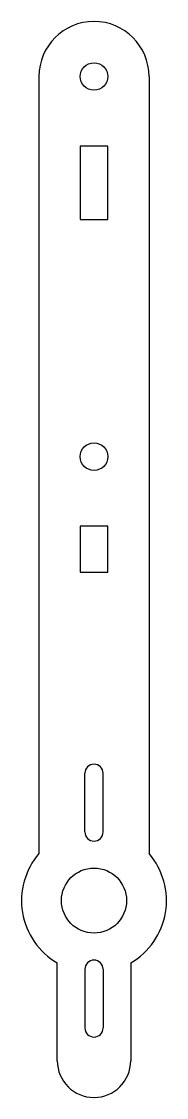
# Model space of a CAD drawing. Extents: x -8 to 8, y -22 to 96.
import ezdxf

# ---------------------------------------------------------------- set-up
doc = ezdxf.new("R2010")
doc.units = 0
doc.layers.get('0').update_dxf_attribs({"linetype": 'CONTINUOUS'})

msp = doc.modelspace()

# ---------------------------------------------------------------- linework, layer by layer
at = {"color": 7, "linetype": 'CONTINUOUS'}
for p, q in [((-6, 90), (-6, 5.14)), ((6, 90), (6, 5.14)), ((1.5, 82.38), (-1.5, 82.38)), ((-1.5, 82.38), (-1.5, 74.38)), ((1.5, 74.38), (1.5, 82.38)), ((-1.5, 74.38), (1.5, 74.38)), ((1.5, 40.88), (-1.5, 40.88)), ((-1.5, 40.88), (-1.5, 35.88)), ((1.5, 35.88), (1.5, 40.88)), ((-1.5, 35.88), (1.5, 35.88)), ((-1, 7.5), (-1, 13.9)), ((1, 7.5), (1, 13.9)), ((-4, -17.5), (-4, -6.81)), ((4, -6.81), (4, -17.5)), ((-1, -7.5), (-1, -13.9)), ((1, -7.5), (1, -13.9))]:
    msp.add_line(p, q, dxfattribs=at)
for centre, radius in [((0, 90), 1.5), ((0, 48.48), 1.5), ((0, 0), 3.55)]:
    msp.add_circle(centre, radius, dxfattribs=at)
for centre, radius, start, end in [((0, 90), 6, 0, 180), ((0, 13.9), 1, 0, 180), ((0, 7.5), 1, 180, 0), ((0, 0), 7.9, 139.4196, 239.5804), ((0, 0), 7.9, 300.4196, 40.5804), ((0, -7.5), 1, 0, 180), ((0, -13.9), 1, 180, 0), ((0, -17.5), 4, 180, 0)]:
    msp.add_arc(centre, radius, start, end, dxfattribs=at)

doc.saveas('drawing.dxf')
